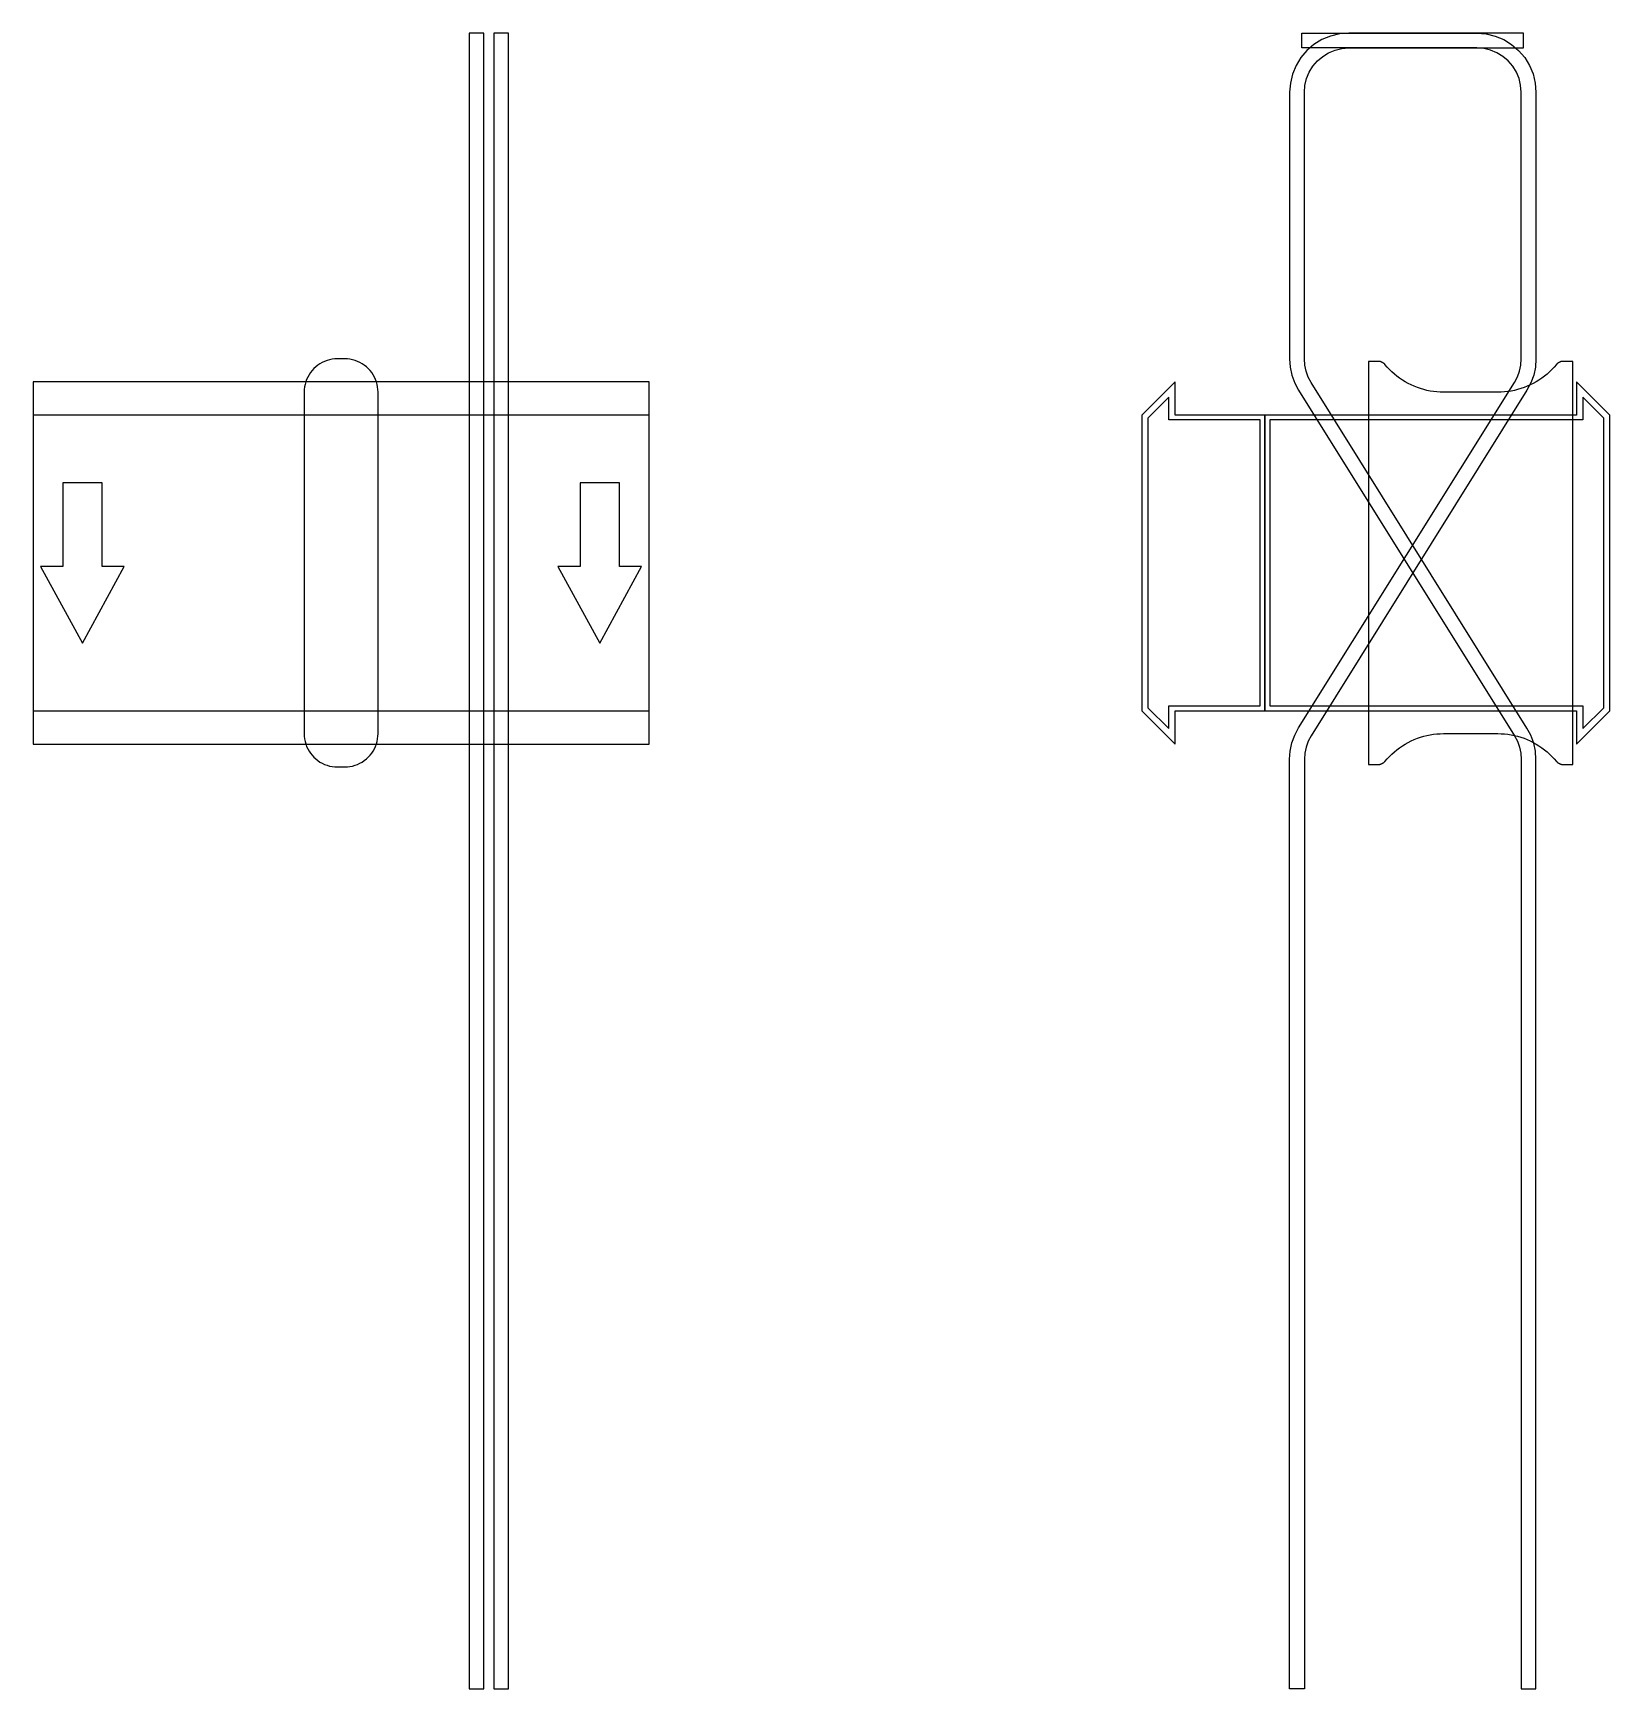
# Model space of a CAD drawing. Extents: x 0 to 640, y -457 to 215.
import ezdxf

# ---------------------------------------------------------------- set-up
doc = ezdxf.new("R2010")
doc.units = 0
doc.layers.add('Halfen', color=7, linetype='CONTINUOUS')

msp = doc.modelspace()

# ---------------------------------------------------------------- linework, layer by layer
at = {"layer": 'Halfen', "color": 7}
for points in [[(183, -456.927), (183, 214.971), (177, 214.971), (177, -456.927)], [(193, -456.927), (193, 214.971), (187, 214.971), (187, -456.927)], [(510, -456.898), (510, -79.686), (510.234, -76.346), (510.93, -73.071), (512.075, -69.925), (513.647, -66.968), (601.265, 73.25), (602.444, 75.467), (603.303, 77.827), (603.825, 80.283), (604, 82.788), (604, 191), (603.778, 193.816), (603.119, 196.562), (602.038, 199.172), (600.562, 201.58), (598.728, 203.728), (596.58, 205.562), (594.172, 207.038), (591.562, 208.119), (588.816, 208.778), (586, 209), (515, 209), (515, 215), (586, 215), (589.754, 214.705), (593.416, 213.825), (596.896, 212.384), (600.107, 210.416), (602.971, 207.971), (605.416, 205.107), (607.384, 201.896), (608.825, 198.416), (609.705, 194.754), (610, 191), (610, 82.788), (609.766, 79.448), (609.07, 76.173), (607.925, 73.027), (606.353, 70.07), (518.735, -70.148), (517.556, -72.365), (516.697, -74.725), (516.175, -77.181), (516, -79.686), (516, -456.898)], [(610, -456.927), (610, -79.715), (609.766, -76.375), (609.07, -73.1), (607.925, -69.953), (606.353, -66.997), (518.735, 73.221), (517.556, 75.438), (516.697, 77.798), (516.175, 80.255), (516, 82.76), (516, 190.971), (516.222, 193.787), (516.881, 196.534), (517.962, 199.143), (519.438, 201.551), (521.272, 203.699), (523.42, 205.534), (525.828, 207.009), (528.438, 208.09), (531.184, 208.75), (534, 208.971), (605, 208.971), (605, 214.971), (534, 214.971), (530.246, 214.676), (526.584, 213.797), (523.104, 212.355), (519.893, 210.388), (517.029, 207.942), (514.584, 205.078), (512.616, 201.867), (511.175, 198.388), (510.295, 194.726), (510, 190.971), (510, 82.76), (510.234, 79.419), (510.93, 76.144), (512.075, 72.998), (513.647, 70.042), (601.265, -70.177), (602.444, -72.394), (603.303, -74.754), (603.825, -77.21), (604, -79.715), (604, -456.927)], [(140, -69.3), (140, -56.8), (140, 69.3), (139.958, 70.359), (139.834, 71.412), (139.627, 72.452), (139.339, 73.472), (138.972, 74.466), (138.529, 75.429), (138.011, 76.354), (137.422, 77.235), (136.765, 78.068), (136.046, 78.846), (135.268, 79.565), (134.435, 80.222), (133.554, 80.811), (132.629, 81.329), (131.666, 81.772), (130.672, 82.139), (129.652, 82.427), (128.612, 82.634), (127.559, 82.758), (126.5, 82.8), (123.5, 82.8), (122.441, 82.758), (121.388, 82.634), (120.348, 82.427), (119.328, 82.139), (118.334, 81.772), (117.371, 81.329), (116.446, 80.811), (115.565, 80.222), (114.732, 79.565), (113.954, 78.846), (113.235, 78.068), (112.578, 77.235), (111.989, 76.354), (111.471, 75.429), (111.028, 74.466), (110.661, 73.472), (110.373, 72.452), (110.166, 71.412), (110.042, 70.359), (110, 69.3), (110, -56.8), (110, -69.3), (110.042, -70.359), (110.166, -71.412), (110.373, -72.452), (110.661, -73.472), (111.028, -74.466), (111.471, -75.429), (111.989, -76.354), (112.578, -77.235), (113.235, -78.068), (113.954, -78.846), (114.732, -79.565), (115.565, -80.222), (116.446, -80.811), (117.371, -81.329), (118.334, -81.772), (119.328, -82.139), (120.348, -82.427), (121.388, -82.634), (122.441, -82.758), (123.5, -82.8), (126.5, -82.8), (127.559, -82.758), (128.612, -82.634), (129.652, -82.427), (130.672, -82.139), (131.666, -81.772), (132.629, -81.329), (133.554, -80.811), (134.435, -80.222), (135.268, -79.565), (136.046, -78.846), (136.765, -78.068), (137.422, -77.235), (138.011, -76.354), (138.529, -75.429), (138.972, -74.466), (139.339, -73.472), (139.627, -72.452), (139.834, -71.412), (139.958, -70.359), (140, -69.3)], [(625, -81.8), (625, 81.8), (621, 81.8), (620.846, 81.797), (620.691, 81.786), (620.538, 81.769), (620.385, 81.746), (620.234, 81.715), (620.084, 81.678), (619.936, 81.634), (619.789, 81.584), (619.646, 81.527), (619.505, 81.464), (619.366, 81.395), (619.231, 81.32), (619.1, 81.239), (618.972, 81.153), (618.848, 81.06), (618.728, 80.963), (618.613, 80.86), (618.502, 80.752), (618.397, 80.639), (618.296, 80.522), (617.41, 79.491), (616.479, 78.5), (615.505, 77.551), (614.491, 76.646), (613.437, 75.787), (612.347, 74.975), (611.222, 74.211), (610.064, 73.499), (608.876, 72.838), (607.66, 72.23), (606.418, 71.676), (605.153, 71.178), (603.867, 70.736), (602.563, 70.351), (601.243, 70.024), (599.911, 69.756), (598.567, 69.547), (597.216, 69.397), (595.859, 69.307), (594.5, 69.277), (572.5, 69.277), (571.141, 69.307), (569.784, 69.397), (568.433, 69.547), (567.089, 69.756), (565.757, 70.024), (564.437, 70.351), (563.133, 70.736), (561.847, 71.178), (560.582, 71.676), (559.34, 72.23), (558.124, 72.838), (556.936, 73.499), (555.778, 74.211), (554.653, 74.975), (553.563, 75.787), (552.509, 76.646), (551.495, 77.551), (550.521, 78.5), (549.59, 79.491), (548.704, 80.522), (548.603, 80.639), (548.498, 80.752), (548.387, 80.86), (548.272, 80.963), (548.152, 81.06), (548.028, 81.153), (547.9, 81.239), (547.769, 81.32), (547.634, 81.395), (547.495, 81.464), (547.354, 81.527), (547.211, 81.584), (547.064, 81.634), (546.916, 81.678), (546.766, 81.715), (546.615, 81.746), (546.462, 81.769), (546.309, 81.786), (546.154, 81.797), (546, 81.8), (542, 81.8), (542, -81.8), (546, -81.8), (546.154, -81.797), (546.309, -81.786), (546.462, -81.769), (546.615, -81.746), (546.766, -81.715), (546.916, -81.678), (547.064, -81.634), (547.211, -81.584), (547.354, -81.527), (547.495, -81.464), (547.634, -81.395), (547.769, -81.32), (547.9, -81.239), (548.028, -81.153), (548.152, -81.06), (548.272, -80.963), (548.387, -80.86), (548.498, -80.752), (548.603, -80.639), (548.704, -80.522), (549.59, -79.491), (550.521, -78.5), (551.495, -77.551), (552.509, -76.646), (553.563, -75.787), (554.653, -74.975), (555.778, -74.211), (556.936, -73.499), (558.124, -72.838), (559.34, -72.23), (560.582, -71.676), (561.847, -71.178), (563.133, -70.736), (564.437, -70.351), (565.757, -70.024), (567.089, -69.756), (568.433, -69.547), (569.784, -69.397), (571.141, -69.307), (572.5, -69.277), (594.5, -69.277), (595.859, -69.307), (597.216, -69.397), (598.567, -69.547), (599.911, -69.756), (601.243, -70.024), (602.563, -70.351), (603.867, -70.736), (605.153, -71.178), (606.418, -71.676), (607.66, -72.23), (608.876, -72.838), (610.064, -73.499), (611.222, -74.211), (612.347, -74.975), (613.437, -75.787), (614.491, -76.646), (615.505, -77.551), (616.479, -78.5), (617.41, -79.491), (618.296, -80.522), (618.397, -80.639), (618.502, -80.752), (618.613, -80.86), (618.728, -80.963), (618.848, -81.06), (618.972, -81.153), (619.1, -81.239), (619.231, -81.32), (619.366, -81.395), (619.505, -81.464), (619.646, -81.527), (619.789, -81.584), (619.936, -81.634), (620.084, -81.678), (620.234, -81.715), (620.385, -81.746), (620.538, -81.769), (620.691, -81.786), (620.846, -81.797), (621, -81.8)], [(0, -73.5), (250, -73.5), (250, 73.5), (0, 73.5)], [(500, -60), (500, 60), (463.5, 60), (463.5, 73.5), (450, 60), (450, -60), (463.5, -73.5), (463.5, -60)], [(498, -58), (498, 58), (461, 58), (461, 67.25), (452.5, 58.75), (452.5, -58.75), (461, -67.25), (461, -58)], [(640, -60), (640, 60), (626.5, 73.5), (626.5, 60), (500, 60), (500, -60), (626.5, -60), (626.5, -73.5)], [(637.5, -58.75), (637.5, 58.75), (629, 67.25), (629, 58), (502, 58), (502, -58), (629, -58), (629, -67.25)], [(0, -60), (250, -60), (250, 60), (0, 60)], [(20, -32.5), (37, -1.5), (28, -1.5), (28, 32.5), (12, 32.5), (12, -1.5), (3, -1.5)], [(230, -32.5), (247, -1.5), (238, -1.5), (238, 32.5), (222, 32.5), (222, -1.5), (213, -1.5)]]:
    msp.add_lwpolyline(points, close=True, dxfattribs=at)

doc.saveas('drawing.dxf')
